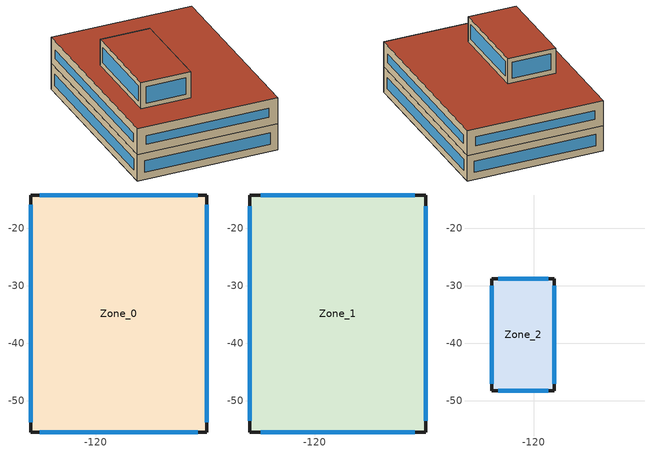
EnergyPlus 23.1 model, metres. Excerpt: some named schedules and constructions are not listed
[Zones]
Zone_0
 floor ground (Zone_0:f4UnderGroundSlabCF): -131.27,-55.39 -131.27,-14.26 -100.67,-14.26 -100.67,-55.39 z0
 wall outside (UVal_0.3_Mass): -131.27,-55.39 -100.67,-55.39 -100.67,-14.26 -131.27,-14.26 -131.27,-55.39 z0:5.9
 window (90.1-2019 Nonresidential CZ 0 Glazing (Operable)): -129.64,-55.39 -102.3,-55.39 / -102.3,-14.26 -129.64,-14.26 z1.63:4.27; -100.67,-53.73 -100.67,-15.93 / -131.27,-15.93 -131.27,-53.73 z1.67:4.23
Zone_1
 floor to Zone_0 (90.1-2019 Nonresidential CZ 7 Ground Wall (Mass)_FLIPPED): -131.27,-55.39 -131.27,-14.26 -100.67,-14.26 -100.67,-55.39 z5.9
 wall outside (UVal_0.3_Mass): -131.27,-55.39 -100.67,-55.39 -100.67,-14.26 -131.27,-14.26 -131.27,-55.39 z5.9:11.8
 window (90.1-2019 Nonresidential CZ 0 Glazing (Operable)): -129.33,-55.39 -102.6,-55.39 / -102.6,-14.26 -129.33,-14.26 z7.84:9.86; -100.67,-53.42 -100.67,-16.23 / -131.27,-16.23 -131.27,-53.42 z7.87:9.83
 roof outside (300mmInsulation 200mmConcrete): -131.27,-55.39 -100.67,-55.39 -100.67,-14.26 -131.27,-14.26 z11.8
Zone_2
 floor outside (90.1-2019 Nonresidential CZ 0 Exterior Floor (Mass)): -127.21,-48.25 -127.21,-28.77 -116.38,-28.77 -116.38,-48.25 z11.78
 wall outside (UVal_0.3_Mass): -127.21,-48.25 -116.38,-48.25 -116.38,-28.77 -127.21,-28.77 -127.21,-48.25 z11.78:17.68
 window (90.1-2019 Nonresidential CZ 0 Glazing (Operable)): -126.11,-48.25 -117.48,-48.25 / -117.48,-28.77 -126.11,-28.77 z12.88:16.58; -116.38,-46.99 -116.38,-30.03 / -127.21,-30.03 -127.21,-46.99 z13.03:16.42
 roof outside (300mmInsulation 200mmConcrete): -127.21,-48.25 -116.38,-48.25 -116.38,-28.77 -127.21,-28.77 z17.68
[Schedule:Week:Daily]
CoolAvail_Zone_2_26; CoolAvail_Zone_1_26: 1dd431cc-9e6f-4cc9-837b-4e548f7ffe3b, 535a62f4-9f59-4c10-9189-926b5082a232, 0877cfa9-2d81-449c-8394-7ec2cabc090b, dcf81fb4-7887-4606-b737-dbc641652eb4, 773749cc-ce10-49ed-888c-d24f3616e578, 4e7eeb8b-bd2c-44f3-82f1-210db0d800e8, 826bca19-3f45-492d-9e8f-68f70b8971b5, 1dd431cc-9e6f-4cc9-837b-4e548f7ffe3b, 1dd431cc-9e6f-4cc9-837b-4e548f7ffe3b, 1dd431cc-9e6f-4cc9-837b-4e548f7ffe3b, 1dd431cc-9e6f-4cc9-837b-4e548f7ffe3b, 1dd431cc-9e6f-4cc9-837b-4e548f7ffe3b
CoolAvail_Zone_2_27; CoolAvail_Zone_1_27: 0a8fbb71-faa9-46f7-a351-a5988edcca7c, a3d90dc6-963b-4942-a670-cc96897aae60, 0ef30f8a-5bdf-47ee-b2d0-ffb3a345f51e, a1a75dcc-e6c1-49b2-b0de-3f9809809b11, 4d94705d-f69f-41c1-802d-f21f2aff8546, 3c720447-1a9d-4e5f-9bf3-6c99ecd0a7c5, d89acbf7-29e5-4ee2-9a2e-f20d46ccd1a8, 0a8fbb71-faa9-46f7-a351-a5988edcca7c, 0a8fbb71-faa9-46f7-a351-a5988edcca7c, 0a8fbb71-faa9-46f7-a351-a5988edcca7c, 0a8fbb71-faa9-46f7-a351-a5988edcca7c, 0a8fbb71-faa9-46f7-a351-a5988edcca7c
CoolAvail_Zone_2_28; CoolAvail_Zone_1_28: ce318663-83a4-4e0b-9f68-160257ad3b29, 11ea8866-0cc5-4146-817d-f491c9ec6b80, 549ec951-e710-4623-aa1b-b067727f8a73, 62ca1be5-ae9a-438f-975a-341381398f86, edfd119e-a9da-4b9f-93e0-43f2d9593f2b, 38749f7a-42aa-4291-8845-cd39bd79cf6e, fb19c01f-82c2-4bf8-bcc9-d6ae96dde819, ce318663-83a4-4e0b-9f68-160257ad3b29, ce318663-83a4-4e0b-9f68-160257ad3b29, ce318663-83a4-4e0b-9f68-160257ad3b29, ce318663-83a4-4e0b-9f68-160257ad3b29, ce318663-83a4-4e0b-9f68-160257ad3b29
CoolAvail_Zone_2_29; CoolAvail_Zone_1_29: fc7fa42b-e490-4842-a676-4683b7efaa36, c3d1fe36-da82-4116-af5c-72fc3293d005, fda96ae5-b585-4d46-99ee-0e5fced07085, 38967a18-0c11-4e4b-9167-902f71c5bb22, edfd119e-a9da-4b9f-93e0-43f2d9593f2b, edfd119e-a9da-4b9f-93e0-43f2d9593f2b, 03cefc9a-4a8b-4f57-92f0-59c7374c3841, fc7fa42b-e490-4842-a676-4683b7efaa36, fc7fa42b-e490-4842-a676-4683b7efaa36, fc7fa42b-e490-4842-a676-4683b7efaa36, fc7fa42b-e490-4842-a676-4683b7efaa36, fc7fa42b-e490-4842-a676-4683b7efaa36
CoolAvail_Zone_2_30; CoolAvail_Zone_1_30: 3dbf0821-b6f3-49d0-b7ba-eac15cb9583f, 724d4dde-399a-4537-be73-a273b30cd82d, 189a3d13-e91e-4720-87ba-d2c3bd578bf5, e93e6925-8786-46e2-ad2b-309284ec6efd, 67b13a0e-1ffd-4c98-9249-3d6dfc24efd5, 32a6795d-e2b2-422e-a950-39d9792e7e16, b28276ab-8bb0-4db9-b48d-b3a6e68c65cf, 3dbf0821-b6f3-49d0-b7ba-eac15cb9583f, 3dbf0821-b6f3-49d0-b7ba-eac15cb9583f, 3dbf0821-b6f3-49d0-b7ba-eac15cb9583f, 3dbf0821-b6f3-49d0-b7ba-eac15cb9583f, 3dbf0821-b6f3-49d0-b7ba-eac15cb9583f
CoolAvail_Zone_2_31; CoolAvail_Zone_1_31: d65a1782-485e-40fd-8d96-f84d8be911b0, e22581dc-3c3b-4376-b708-3690b084ee47, fda96ae5-b585-4d46-99ee-0e5fced07085, a46de724-0c71-4e7f-afba-b6918ee66c62, 0ec81478-70ee-4a67-9a86-f8e08cd7bd31, c501ac01-5236-4ca3-9538-b77c8098162f, 5cac9e74-5258-402c-af78-88ddb58c4470, d65a1782-485e-40fd-8d96-f84d8be911b0, d65a1782-485e-40fd-8d96-f84d8be911b0, d65a1782-485e-40fd-8d96-f84d8be911b0, d65a1782-485e-40fd-8d96-f84d8be911b0, d65a1782-485e-40fd-8d96-f84d8be911b0
CoolAvail_Zone_2_32; CoolAvail_Zone_1_32: 40d5e3e3-da67-4846-a6e9-c255023180f6, f339d01a-15f3-4fcc-9739-0e2afda2e74c, 93049ec7-e526-4ad8-9cdb-8056dcd6c1d5, 1cbbebaf-8a2e-4664-94f7-a30fbce82ab1, 59d7d7d9-d6a8-4bbb-8e7c-6013582f8e85, 8e221c7b-5909-45b6-90cc-9345a3cee9bd, 696351e6-31f3-4b9f-9328-92c63f3f8dde, 40d5e3e3-da67-4846-a6e9-c255023180f6, 40d5e3e3-da67-4846-a6e9-c255023180f6, 40d5e3e3-da67-4846-a6e9-c255023180f6, 40d5e3e3-da67-4846-a6e9-c255023180f6, 40d5e3e3-da67-4846-a6e9-c255023180f6
CoolAvail_Zone_2_33; CoolAvail_Zone_1_33: d8058073-b223-48e2-871f-055fa463175b, ffee0acb-1a81-496e-8ba2-1a573a6c634a, e55023ad-2131-4ade-bfec-1e3f26b6ab8e, 1328c250-b83f-4b2c-af80-34559962a588, a387f939-dc2b-40cb-a792-a4d00119bac1, feacc97d-2040-4ce6-a6c5-81005df010eb, a948fec5-cf1e-42c8-9fb0-c32cdc304c02, d8058073-b223-48e2-871f-055fa463175b, d8058073-b223-48e2-871f-055fa463175b, d8058073-b223-48e2-871f-055fa463175b, d8058073-b223-48e2-871f-055fa463175b, d8058073-b223-48e2-871f-055fa463175b
CoolAvail_Zone_2_34; CoolAvail_Zone_1_34: fac21058-9642-4b2d-ad06-a1992a413b60, fa3a68b0-8dd0-48c0-9797-456057faeffc, 99ef524d-3116-4f7e-b5bb-eae5eb700e96, 701d43c7-4aba-4163-9321-0a775322a5bb, 6467efa8-8397-4da4-add2-fb5adb3efffa, 9b8299ac-a9ff-48a5-b3ed-45c911b61b23, 68ec7bfa-217f-418d-a05a-76b8e6906215, fac21058-9642-4b2d-ad06-a1992a413b60, fac21058-9642-4b2d-ad06-a1992a413b60, fac21058-9642-4b2d-ad06-a1992a413b60, fac21058-9642-4b2d-ad06-a1992a413b60, fac21058-9642-4b2d-ad06-a1992a413b60
CoolAvail_Zone_2_35; CoolAvail_Zone_1_35: ec8834a3-16f7-4198-8f03-60c482fac1dd, a1f20e14-7ed1-4ad8-9f5c-f00b3ac8fe54, df034a6a-030c-414e-8a83-d469d471003c, a5b7a371-8b52-499e-acfa-2fdab6976610, bbe48579-19b0-4309-9f3e-c18a44e83483, 49d7e636-5b4f-4390-a370-f8acdf92baf7, 76e3a11a-d1ed-44ae-a8c2-6d95aba31429, ec8834a3-16f7-4198-8f03-60c482fac1dd, ec8834a3-16f7-4198-8f03-60c482fac1dd, ec8834a3-16f7-4198-8f03-60c482fac1dd, ec8834a3-16f7-4198-8f03-60c482fac1dd, ec8834a3-16f7-4198-8f03-60c482fac1dd
CoolAvail_Zone_2_36; CoolAvail_Zone_1_36: 480ba61f-f523-451f-81b2-a9d42e1c1cef, cc8f16cd-2ab7-4cc4-8222-b0a6cd15d9f8, 6277ed6f-b3cd-4185-8b98-9f5029930b44, a598af55-8038-4053-a6c1-5ffe0669f6ba, b92ad62d-53ee-43d1-9124-610a39344ef8, b14c8696-720e-4d70-8a9a-ad3aa66a5a09, c6fa2b96-fca1-4737-bf0c-1c81e0a22b0a, 480ba61f-f523-451f-81b2-a9d42e1c1cef, 480ba61f-f523-451f-81b2-a9d42e1c1cef, 480ba61f-f523-451f-81b2-a9d42e1c1cef, 480ba61f-f523-451f-81b2-a9d42e1c1cef, 480ba61f-f523-451f-81b2-a9d42e1c1cef
CoolAvail_Zone_2_37; CoolAvail_Zone_1_37: edfd119e-a9da-4b9f-93e0-43f2d9593f2b, 337d22bd-edc2-41dc-b3fb-5880c2471a40, 0dd6b693-82ea-4970-aeca-a2f32a11e48c, 76906cf4-18c6-43f7-a718-acbba54f91da, bda493de-5904-4b67-93ee-84066666c4b8, 1b05a77b-c35b-429e-8b2c-096e0ece7524, 41af0ed7-887d-4005-91e4-e9e85acfcd96, edfd119e-a9da-4b9f-93e0-43f2d9593f2b, edfd119e-a9da-4b9f-93e0-43f2d9593f2b, edfd119e-a9da-4b9f-93e0-43f2d9593f2b, edfd119e-a9da-4b9f-93e0-43f2d9593f2b, edfd119e-a9da-4b9f-93e0-43f2d9593f2b
CoolAvail_Zone_2_38; CoolAvail_Zone_1_38: de243556-c91f-4aa4-af17-08ab02d1592d, 11a93a60-7401-4d0e-88ba-af56d35f6df5, 480ba61f-f523-451f-81b2-a9d42e1c1cef, 66f2d448-246b-431c-92ad-a472895d698f, 5df65289-ecf7-434e-bc46-78a4b9d1c12d, cb6f92ae-a352-42ad-8d29-833b30fbf84e, 3a77b4df-dc3d-4fd5-a601-93bc8938b4ac, de243556-c91f-4aa4-af17-08ab02d1592d, de243556-c91f-4aa4-af17-08ab02d1592d, de243556-c91f-4aa4-af17-08ab02d1592d, de243556-c91f-4aa4-af17-08ab02d1592d, de243556-c91f-4aa4-af17-08ab02d1592d
CoolAvail_Zone_2_39; CoolAvail_Zone_1_39: ed941ec4-78b8-4e3a-9f3f-40eaead15442, b77af70a-ba4e-4847-b84e-1f5171a523cc, 416d1bf5-da15-43da-82be-86d96d6ffc3b, a668da51-a81c-47a2-a786-5655d8d51d4b, 21da47fa-5685-4340-bb24-331b514c1be1, b5be89dc-8d03-4438-a444-655d5ee2bb57, edfd119e-a9da-4b9f-93e0-43f2d9593f2b, ed941ec4-78b8-4e3a-9f3f-40eaead15442, ed941ec4-78b8-4e3a-9f3f-40eaead15442, ed941ec4-78b8-4e3a-9f3f-40eaead15442, ed941ec4-78b8-4e3a-9f3f-40eaead15442, ed941ec4-78b8-4e3a-9f3f-40eaead15442
CoolAvail_Zone_2_40; CoolAvail_Zone_1_40: 38967a18-0c11-4e4b-9167-902f71c5bb22, 0bed50d7-711c-4906-855b-4feab825d98b, 63a4d6d0-a1d6-43ae-b542-3fa433525580, b4f3adb5-8fd8-4823-947e-0a7219148a6c, 9a68f16c-7d61-4711-8b69-2d7dac943a5a, 631b597a-23ee-44ce-8534-9fa24d579a52, 4cffba14-23a1-40bb-ac7d-24a99d3d61d4, 38967a18-0c11-4e4b-9167-902f71c5bb22, 38967a18-0c11-4e4b-9167-902f71c5bb22, 38967a18-0c11-4e4b-9167-902f71c5bb22, 38967a18-0c11-4e4b-9167-902f71c5bb22, 38967a18-0c11-4e4b-9167-902f71c5bb22
CoolAvail_Zone_2_41; CoolAvail_Zone_1_41: 74c7fc17-0c5c-4c07-8575-a2cb674033e9, fce6e085-9b48-47c7-a5ea-4d4dbb4900d0, e9359cc3-1a39-4851-af84-31c27b527acd, 52e946ce-8534-4cba-96d5-80b2028d85aa, 145c6339-a4b5-445a-9fe8-b1fc7fd78b64, fa14ddfd-f60a-4736-90e7-25930415f22f, 191cd1fe-8599-4bd4-b819-722aed398af2, 74c7fc17-0c5c-4c07-8575-a2cb674033e9, 74c7fc17-0c5c-4c07-8575-a2cb674033e9, 74c7fc17-0c5c-4c07-8575-a2cb674033e9, 74c7fc17-0c5c-4c07-8575-a2cb674033e9, 74c7fc17-0c5c-4c07-8575-a2cb674033e9
CoolAvail_Zone_2_42; CoolAvail_Zone_1_42: 15d64e4c-18a7-4786-8325-7adde1604faa, 30a2f5b6-a5d6-45be-8c8a-53c4f0e1c06b, 694ecce5-5f36-4ca7-8ec6-511c3550cc6d, bdaaa5b2-62fd-4a7c-a894-4ec4ebf2fb24, 462ff21e-7b84-4b19-ad24-92abb4c911c0, fb2e2642-1730-40f0-9a12-840364abf873, eaf9789c-1a9c-4cf7-bd14-4df14a3818f0, 15d64e4c-18a7-4786-8325-7adde1604faa, 15d64e4c-18a7-4786-8325-7adde1604faa, 15d64e4c-18a7-4786-8325-7adde1604faa, 15d64e4c-18a7-4786-8325-7adde1604faa, 15d64e4c-18a7-4786-8325-7adde1604faa
CoolAvail_Zone_2_43; CoolAvail_Zone_1_43: 0c1fac27-c8c2-413b-81eb-9a7fd8e0e728, 11dec695-e3c5-4b1f-96db-152446afe2bf, 5b193f88-3118-4fbd-b71d-4d540eaf9e7d, e0fc4160-d9d4-410c-be0b-a812e6776da7, 8fb64c2c-10d0-4c08-bf85-393a56d4950f, 12742701-0973-424d-bb1d-5b3030d4af3d, cc8240ff-0b57-4838-a5c6-a610ae77da7e, 0c1fac27-c8c2-413b-81eb-9a7fd8e0e728, 0c1fac27-c8c2-413b-81eb-9a7fd8e0e728, 0c1fac27-c8c2-413b-81eb-9a7fd8e0e728, 0c1fac27-c8c2-413b-81eb-9a7fd8e0e728, 0c1fac27-c8c2-413b-81eb-9a7fd8e0e728
CoolAvail_Zone_2_44; CoolAvail_Zone_1_44: 775222ef-3165-441e-9743-b5fff3b04933, a87e8ed6-2430-4214-9e39-58e818ad0a70, e867d555-4a2f-4efa-b2be-8c55bf7787e9, bbf8b1a6-be85-47d8-91e4-8506f80e630d, 0fdbedf1-a40a-424d-8903-933f36b1ab07, 040a1290-a71d-419d-9725-52015ba87c07, a163feab-4077-46f9-b785-125cc2ccf51c, 775222ef-3165-441e-9743-b5fff3b04933, 775222ef-3165-441e-9743-b5fff3b04933, 775222ef-3165-441e-9743-b5fff3b04933, 775222ef-3165-441e-9743-b5fff3b04933, 775222ef-3165-441e-9743-b5fff3b04933
CoolAvail_Zone_2_45; CoolAvail_Zone_1_45: 3bf19444-bf35-4943-b945-eb313adc2cfa, 724d4dde-399a-4537-be73-a273b30cd82d, 7da029dd-3a8f-43b8-8ec8-22a1177501b6, 8d6f5fa8-62f9-4761-8311-a1610f683d68, 416d1bf5-da15-43da-82be-86d96d6ffc3b, cbfc19c7-2d51-45a2-9656-4ae1321a5880, 3bf19444-bf35-4943-b945-eb313adc2cfa, 3bf19444-bf35-4943-b945-eb313adc2cfa, 3bf19444-bf35-4943-b945-eb313adc2cfa, 3bf19444-bf35-4943-b945-eb313adc2cfa, 3bf19444-bf35-4943-b945-eb313adc2cfa, 3bf19444-bf35-4943-b945-eb313adc2cfa
CoolAvail_Zone_2_46; CoolAvail_Zone_1_46: b96fcbff-e955-43cd-8232-d92e005b36bb, 30a2f5b6-a5d6-45be-8c8a-53c4f0e1c06b, 760ee729-1f4c-4d86-9bde-766c91bbb061, 4625ffb7-2214-4754-a707-d05d092d84ac, f3573e00-b7b1-4a0e-abb1-0abab38ea9bb, 3f43b566-d91d-4958-866d-657b1462e8b6, 46030270-bc93-485b-9ca9-c32d6b4d8707, b96fcbff-e955-43cd-8232-d92e005b36bb, b96fcbff-e955-43cd-8232-d92e005b36bb, b96fcbff-e955-43cd-8232-d92e005b36bb, b96fcbff-e955-43cd-8232-d92e005b36bb, b96fcbff-e955-43cd-8232-d92e005b36bb
CoolAvail_Zone_2_47; CoolAvail_Zone_1_47: 4b6840d3-51f6-4f06-8bfc-5c9648d946fc, f4e70e63-d81f-49e3-acbe-3d17748d97ca, 1229aab0-072e-4051-a4dd-64a8ab43a486, cbea21ca-9293-4885-9541-9f5fc6f4ce2f, 008220d8-87b1-4c99-acc7-d3108a90f019, c2401b28-9b99-4ea3-bec4-33fd4d0663b9, 416ed8c1-d2e2-4aab-8f99-4265c80f9d04, 4b6840d3-51f6-4f06-8bfc-5c9648d946fc, 4b6840d3-51f6-4f06-8bfc-5c9648d946fc, 4b6840d3-51f6-4f06-8bfc-5c9648d946fc, 4b6840d3-51f6-4f06-8bfc-5c9648d946fc, 4b6840d3-51f6-4f06-8bfc-5c9648d946fc
CoolAvail_Zone_2_48; CoolAvail_Zone_1_48: ab165d24-8071-4ad0-8a9e-19156eb96d63, a76d3e96-cc95-4664-85c4-0b21529b2160, 1af828c7-ffec-471c-aa56-4f421710d1d5, 502311cf-1d51-44db-9882-289c40faaccb, 9fe23ac1-4758-4535-bae7-786f61211317, c1ef788e-6c44-4a6c-a618-d025a8249c8b, ea28edaa-6378-44d1-80c0-f3646f777174, ab165d24-8071-4ad0-8a9e-19156eb96d63, ab165d24-8071-4ad0-8a9e-19156eb96d63, ab165d24-8071-4ad0-8a9e-19156eb96d63, ab165d24-8071-4ad0-8a9e-19156eb96d63, ab165d24-8071-4ad0-8a9e-19156eb96d63
CoolAvail_Zone_2_49; CoolAvail_Zone_1_49: 709d6cbf-b7a9-4c23-8451-70f1399835c8, 4da570e3-621b-424a-9f93-121b95eeba8b, 57eaed7d-36df-4680-a8cd-e4b6e57b0456, e27491c5-04b6-4cb1-b414-6c9a6bfd539f, d54fc1c3-e891-4e7f-af56-461b3a00cab2, ea0243c0-7350-44d3-8150-da05c023ec2b, 3b3b6cde-956a-4e98-85e5-3ddb17dc95cd, 709d6cbf-b7a9-4c23-8451-70f1399835c8, 709d6cbf-b7a9-4c23-8451-70f1399835c8, 709d6cbf-b7a9-4c23-8451-70f1399835c8, 709d6cbf-b7a9-4c23-8451-70f1399835c8, 709d6cbf-b7a9-4c23-8451-70f1399835c8
CoolAvail_Zone_2_50; CoolAvail_Zone_1_50: b5b0b551-8883-4223-a834-70d440df70e8, 63a4d6d0-a1d6-43ae-b542-3fa433525580, de66ae5e-a4f1-4ec9-9d99-ceea032d1810, c9e817d8-3f87-4a14-a054-85b69742c4af, 3a748ee9-0014-4b7f-9d74-c2164817a572, c3e3065f-f060-4765-a5f8-f4eacfde557d, ec7d0501-4651-49ab-9f2e-fa06fd523ccc, b5b0b551-8883-4223-a834-70d440df70e8, b5b0b551-8883-4223-a834-70d440df70e8, b5b0b551-8883-4223-a834-70d440df70e8, b5b0b551-8883-4223-a834-70d440df70e8, b5b0b551-8883-4223-a834-70d440df70e8
CoolAvail_Zone_2_51; CoolAvail_Zone_1_51: 0369ecbf-7db2-41d7-b137-cb1c257b472e, 0b457ae6-aae8-470f-bbfb-1250371d9807, 88f10cc6-df4f-4e3b-8353-4e6613bd6794, b9ca4d12-1c05-4628-9f18-0d5d172d3d41, 3504bfa6-c72a-42e8-ad75-779409dd3b3c, fccc99d1-5db2-47c8-ba18-0e34d70d6d26, c501ac01-5236-4ca3-9538-b77c8098162f, 0369ecbf-7db2-41d7-b137-cb1c257b472e, 0369ecbf-7db2-41d7-b137-cb1c257b472e, 0369ecbf-7db2-41d7-b137-cb1c257b472e, 0369ecbf-7db2-41d7-b137-cb1c257b472e, 0369ecbf-7db2-41d7-b137-cb1c257b472e
CoolAvail_Zone_2_52; CoolAvail_Zone_1_52: ab72be99-fc71-4481-a50c-84355a20e0a3, ab72be99-fc71-4481-a50c-84355a20e0a3, ab72be99-fc71-4481-a50c-84355a20e0a3, ab72be99-fc71-4481-a50c-84355a20e0a3, ab72be99-fc71-4481-a50c-84355a20e0a3, ab72be99-fc71-4481-a50c-84355a20e0a3, ab72be99-fc71-4481-a50c-84355a20e0a3, ab72be99-fc71-4481-a50c-84355a20e0a3, ab72be99-fc71-4481-a50c-84355a20e0a3, ab72be99-fc71-4481-a50c-84355a20e0a3, ab72be99-fc71-4481-a50c-84355a20e0a3, ab72be99-fc71-4481-a50c-84355a20e0a3
NatVentAvail_Zone_2_35: 15b4ff7b-5182-4d81-a624-dcc10afbecf3, 4f4447f8-bb06-4d04-9bf4-389202a99d94, f3a928cd-ade2-40aa-84a5-95182f8aa719, 3aeaed50-3921-45ca-8dea-cf9766750735, ad348314-7b37-48c9-9f8f-ea63ff8e2463, 3ddce3f6-5234-494a-ba12-7f44bc7f1f60, 04518daf-b8d8-4089-998a-7593dcee51ef, 15b4ff7b-5182-4d81-a624-dcc10afbecf3, 15b4ff7b-5182-4d81-a624-dcc10afbecf3, 15b4ff7b-5182-4d81-a624-dcc10afbecf3, 15b4ff7b-5182-4d81-a624-dcc10afbecf3, 15b4ff7b-5182-4d81-a624-dcc10afbecf3
NatVentAvail_Zone_2_36: a98ea81b-b5f2-422f-abcd-4934e1dc9449, 8c66ab04-38de-49d5-b32a-b0f516d11ec4, e9de39fb-6020-4380-a6da-914141cb4704, 79ac3995-8ce8-42a7-9051-c0dc7d704fa6, a5449f73-07cc-4e9f-a250-9257fc5c7489, 84150786-fa60-4c80-bc35-7c92f450e1e6, 3bf19444-bf35-4943-b945-eb313adc2cfa, a98ea81b-b5f2-422f-abcd-4934e1dc9449, a98ea81b-b5f2-422f-abcd-4934e1dc9449, a98ea81b-b5f2-422f-abcd-4934e1dc9449, a98ea81b-b5f2-422f-abcd-4934e1dc9449, a98ea81b-b5f2-422f-abcd-4934e1dc9449
NatVentAvail_Zone_2_37: c84a2c73-4b3c-427b-9f45-7df8d5e3218a, d9d12ba2-48cd-4e7a-b1c8-6d91d1cb79a4, bb71c8ec-d513-48cd-a012-66e26a8a5fd8, e4ac20c9-35d4-41bf-ae5b-161e4ccf2caf, f8a994e5-6ae5-4b16-8776-3c10ae5f7edf, f9842eb4-651b-44ed-9ee6-808ccb286d11, 2aa41419-abd8-446d-b711-f920762bb92f, c84a2c73-4b3c-427b-9f45-7df8d5e3218a, c84a2c73-4b3c-427b-9f45-7df8d5e3218a, c84a2c73-4b3c-427b-9f45-7df8d5e3218a, c84a2c73-4b3c-427b-9f45-7df8d5e3218a, c84a2c73-4b3c-427b-9f45-7df8d5e3218a
NatVentAvail_Zone_2_38: 026b4c94-c871-4b5b-b521-0c9c624762d5, cec3993b-f3a8-4a9c-ac71-ccbcd56f0621, a98ea81b-b5f2-422f-abcd-4934e1dc9449, 7796d667-4622-478c-8310-5d088061ed39, 97f76d8a-a1dc-4c1e-afd4-0d14f26a2156, 87a59c43-e69f-453e-ba5e-46330efb1140, f4949ea9-f47f-4409-9b9e-2523acc31363, 026b4c94-c871-4b5b-b521-0c9c624762d5, 026b4c94-c871-4b5b-b521-0c9c624762d5, 026b4c94-c871-4b5b-b521-0c9c624762d5, 026b4c94-c871-4b5b-b521-0c9c624762d5, 026b4c94-c871-4b5b-b521-0c9c624762d5
NatVentAvail_Zone_2_39: 416d1bf5-da15-43da-82be-86d96d6ffc3b, f57f19a4-11f5-4dff-bc2d-d5d8245dfbcf, ed941ec4-78b8-4e3a-9f3f-40eaead15442, af48c632-841d-436b-a541-42c6b0da4720, aed27fd6-8dcc-40e0-b2f6-6f4fba731678, 66303d39-94ca-4f5e-9d20-b21c89c0b251, c84a2c73-4b3c-427b-9f45-7df8d5e3218a, 416d1bf5-da15-43da-82be-86d96d6ffc3b, 416d1bf5-da15-43da-82be-86d96d6ffc3b, 416d1bf5-da15-43da-82be-86d96d6ffc3b, 416d1bf5-da15-43da-82be-86d96d6ffc3b, 416d1bf5-da15-43da-82be-86d96d6ffc3b
NatVentAvail_Zone_2_40: 8854c225-8ee7-4542-830e-19421fbea7eb, 0eec9946-4a36-42dc-8d06-a290d5cd495c, da1e38e5-05a4-4ed3-9c9f-50a24da46c2a, 76932826-31aa-4b77-ad11-7bab3b3626c5, c0886d62-2277-41f5-9c53-30b10f55eac4, 4052a1a3-441e-456d-94d5-358ca57b3a2c, c781336c-fbf3-4182-874d-6ffa973dd4a8, 8854c225-8ee7-4542-830e-19421fbea7eb, 8854c225-8ee7-4542-830e-19421fbea7eb, 8854c225-8ee7-4542-830e-19421fbea7eb, 8854c225-8ee7-4542-830e-19421fbea7eb, 8854c225-8ee7-4542-830e-19421fbea7eb
NatVentAvail_Zone_2_41: ba032413-576b-4f19-b062-e3e2b3f4b863, 6151943d-f729-4ec3-b622-3fa1d8c7a940, 39786cb5-df4a-4d87-9c93-7ae5c1a2a275, dc1088bf-996a-4ebc-b98a-2a0bc162753d, 38cb8443-83c2-4b70-beae-270821aacb5b, 0ac90173-f614-4d62-9408-18883e253aa8, d69ca37e-cf67-4a41-8c74-c1b038ca5735, ba032413-576b-4f19-b062-e3e2b3f4b863, ba032413-576b-4f19-b062-e3e2b3f4b863, ba032413-576b-4f19-b062-e3e2b3f4b863, ba032413-576b-4f19-b062-e3e2b3f4b863, ba032413-576b-4f19-b062-e3e2b3f4b863
NatVentAvail_Zone_2_42: fc971f5b-7a59-4308-8395-f8ac15bc2aab, bbab8113-02b5-4205-a671-219470e94065, 0875fb72-6b24-444a-a5fd-25c00f521c1c, e210429d-a0e1-4154-a4d7-1bf22a269616, b42a19e1-9ac9-4083-902b-96abaaac1697, 84417b64-49a4-4a78-b463-b8ddcd10d1b0, e06b6c21-d3b5-4f2c-9f44-c2b31e6600ed, fc971f5b-7a59-4308-8395-f8ac15bc2aab, fc971f5b-7a59-4308-8395-f8ac15bc2aab, fc971f5b-7a59-4308-8395-f8ac15bc2aab, fc971f5b-7a59-4308-8395-f8ac15bc2aab, fc971f5b-7a59-4308-8395-f8ac15bc2aab
NatVentAvail_Zone_2_43: b65ed225-06b0-4080-9ff6-cd8f8c6b45aa, aec09403-c6b4-45d2-83f0-8c75e7de1d0c, 0b95ca29-6c42-4cf1-b0b4-6a8ecf212185, 49ce9e66-c41c-45a9-8f6d-82ccabf2b18c, fa92baad-4d1f-44bb-b7e8-b435ccaa5c98, 0df5d9cf-5a35-4345-8ac3-e7c54b799d0e, 60f74830-6b4d-4c3c-9278-9a8e8c2d56a2, b65ed225-06b0-4080-9ff6-cd8f8c6b45aa, b65ed225-06b0-4080-9ff6-cd8f8c6b45aa, b65ed225-06b0-4080-9ff6-cd8f8c6b45aa, b65ed225-06b0-4080-9ff6-cd8f8c6b45aa, b65ed225-06b0-4080-9ff6-cd8f8c6b45aa
NatVentAvail_Zone_2_44: f9008e49-5c43-4e11-b1af-9039a3d9bff8, 392b1939-9422-4c47-8f75-42edc72cba52, 6b7b6639-9778-42c3-98e3-bc1bde58ccad, 91c3f068-5d85-47b9-974b-b1eae137e925, ff4dc926-82e7-46ed-aff5-2c09c8f4cfc1, e5ae1d2d-75ee-4a41-bd8a-9c41cb804bba, 563c0376-d90a-4284-8b52-c0b3a279a0a0, f9008e49-5c43-4e11-b1af-9039a3d9bff8, f9008e49-5c43-4e11-b1af-9039a3d9bff8, f9008e49-5c43-4e11-b1af-9039a3d9bff8, f9008e49-5c43-4e11-b1af-9039a3d9bff8, f9008e49-5c43-4e11-b1af-9039a3d9bff8
NatVentAvail_Zone_2_45: c6fa2b96-fca1-4737-bf0c-1c81e0a22b0a, fdfe3bb5-dc1a-4b44-8825-54417c492f0b, 878918ea-52da-4186-b347-4217c312f03d, beac09b3-5fb4-44c4-b312-7f4da48ffe23, ed941ec4-78b8-4e3a-9f3f-40eaead15442, f018e81c-cede-48b2-ac00-7b588a80b671, c6fa2b96-fca1-4737-bf0c-1c81e0a22b0a, c6fa2b96-fca1-4737-bf0c-1c81e0a22b0a, c6fa2b96-fca1-4737-bf0c-1c81e0a22b0a, c6fa2b96-fca1-4737-bf0c-1c81e0a22b0a, c6fa2b96-fca1-4737-bf0c-1c81e0a22b0a, c6fa2b96-fca1-4737-bf0c-1c81e0a22b0a
NatVentAvail_Zone_2_46: 6f7b1362-7721-4f12-8222-ce4bcaee18b7, bbab8113-02b5-4205-a671-219470e94065, 27862c0d-61ba-437e-8866-fb07d763a975, 890054fa-2fa4-4a74-8eb6-f0574dabe11e, 7d1e5973-b016-4fcf-8d5b-3f7e38e95fb8, c3d625ea-4925-42ed-9da0-9c7e636cbba2, 4ff2af4e-98aa-4c99-825d-c45fe779f994, 6f7b1362-7721-4f12-8222-ce4bcaee18b7, 6f7b1362-7721-4f12-8222-ce4bcaee18b7, 6f7b1362-7721-4f12-8222-ce4bcaee18b7, 6f7b1362-7721-4f12-8222-ce4bcaee18b7, 6f7b1362-7721-4f12-8222-ce4bcaee18b7
NatVentAvail_Zone_2_47: 84e87d7d-64ae-4383-8bf1-53adfdaf5ac0, 7943290a-5730-4683-8626-9c2a373919d6, b8737be0-e8a1-4682-aaa7-4e209582ae5f, 84a9d3f8-5d0b-43eb-acf1-8acbcef30d71, 805d4b4f-ed60-4584-b4a8-43c178bbddf2, ec896340-f229-45e3-a707-b7f2f3047721, 716bd24a-7a3a-498d-b430-7044d94219c6, 84e87d7d-64ae-4383-8bf1-53adfdaf5ac0, 84e87d7d-64ae-4383-8bf1-53adfdaf5ac0, 84e87d7d-64ae-4383-8bf1-53adfdaf5ac0, 84e87d7d-64ae-4383-8bf1-53adfdaf5ac0, 84e87d7d-64ae-4383-8bf1-53adfdaf5ac0
NatVentAvail_Zone_2_48: 81c6f6dc-fc3e-4401-9df6-aa2ca6c12f79, 77064369-4389-4cbc-a165-c3595ec989e0, 47697ced-cd04-4951-bb3d-a1271b7afdd0, e39b525b-9491-41a8-8bfd-ddab6e12a079, 1f68a2ed-7266-49bc-8edf-9bde78c57c88, 84e6972c-5a1c-46b8-92d0-c44be3c63809, 0846e2b2-9044-40df-a9dc-77ce26dee47a, 81c6f6dc-fc3e-4401-9df6-aa2ca6c12f79, 81c6f6dc-fc3e-4401-9df6-aa2ca6c12f79, 81c6f6dc-fc3e-4401-9df6-aa2ca6c12f79, 81c6f6dc-fc3e-4401-9df6-aa2ca6c12f79, 81c6f6dc-fc3e-4401-9df6-aa2ca6c12f79
NatVentAvail_Zone_2_49: 2127e6fb-605d-43ea-9995-429a7512b61f, f269ff6c-4919-43a3-bb00-58ff157b3a2e, 6011bab5-2d8f-4f0a-a7c7-5899c26840f0, dfe884b1-0f41-442a-a4f4-031d781ee83c, 6b1b3de1-843e-47f6-987a-ae8605c9379e, a91c7b4d-f04c-4fc3-b6b6-9c1c279818fa, 811e9f4e-2637-4aba-aeda-1ccffa9d59be, 2127e6fb-605d-43ea-9995-429a7512b61f, 2127e6fb-605d-43ea-9995-429a7512b61f, 2127e6fb-605d-43ea-9995-429a7512b61f, 2127e6fb-605d-43ea-9995-429a7512b61f, 2127e6fb-605d-43ea-9995-429a7512b61f
NatVentAvail_Zone_2_50: b3d65f90-048a-4cf2-8639-38308814b226, da1e38e5-05a4-4ed3-9c9f-50a24da46c2a, 75778cce-d278-4734-a1c9-f1976d0cbadb, 92df1541-fd8f-4983-85e0-44cf7e366a79, f9b6b3d9-c9ff-4553-9c1b-60ffbe90a403, c9d03588-28be-4597-a4b1-7a8cfab71a33, b94a8eee-2ca3-4e88-a101-ed1addb852a6, b3d65f90-048a-4cf2-8639-38308814b226, b3d65f90-048a-4cf2-8639-38308814b226, b3d65f90-048a-4cf2-8639-38308814b226, b3d65f90-048a-4cf2-8639-38308814b226, b3d65f90-048a-4cf2-8639-38308814b226
NatVentAvail_Zone_2_51: 1bc0d2d5-8b37-4f04-a4db-ec4ea93b7c7a, ae399af4-9a45-4f7e-9f06-719e42986182, f3ddc6ab-9974-4662-8b47-f4af024ffc41, 0c43d149-c576-46af-8e61-198be27771bd, 9924d407-dc6b-4a6d-a30f-46534ba625cf, c77c6e2a-226c-4630-9367-d59dbb0a419f, e9538676-2409-4530-ac58-9b3b1bf379e5, 1bc0d2d5-8b37-4f04-a4db-ec4ea93b7c7a, 1bc0d2d5-8b37-4f04-a4db-ec4ea93b7c7a, 1bc0d2d5-8b37-4f04-a4db-ec4ea93b7c7a, 1bc0d2d5-8b37-4f04-a4db-ec4ea93b7c7a, 1bc0d2d5-8b37-4f04-a4db-ec4ea93b7c7a
NatVentAvail_Zone_2_52: 8fdab9f6-9f97-4758-b5fc-cd01b170b306, 8fdab9f6-9f97-4758-b5fc-cd01b170b306, 8fdab9f6-9f97-4758-b5fc-cd01b170b306, 8fdab9f6-9f97-4758-b5fc-cd01b170b306, 8fdab9f6-9f97-4758-b5fc-cd01b170b306, 8fdab9f6-9f97-4758-b5fc-cd01b170b306, 8fdab9f6-9f97-4758-b5fc-cd01b170b306, 8fdab9f6-9f97-4758-b5fc-cd01b170b306, 8fdab9f6-9f97-4758-b5fc-cd01b170b306, 8fdab9f6-9f97-4758-b5fc-cd01b170b306, 8fdab9f6-9f97-4758-b5fc-cd01b170b306, 8fdab9f6-9f97-4758-b5fc-cd01b170b306
CoolAvail_Zone_1_0: c5f46469-388b-4a0c-867c-6ab3a84bd101, 1b05a77b-c35b-429e-8b2c-096e0ece7524, 207b7ced-fc6d-4598-86ee-18dfbac0039d, d511fef7-3ef2-4fd6-9073-49ab3e829809, 92bbf4eb-31ea-4eae-8ff0-3b3d0ef2ade3, dd4f0276-ccf0-4527-b86c-7d5c7ed91139, 50945c8d-0824-4d31-aca8-38afefd14d0d, c5f46469-388b-4a0c-867c-6ab3a84bd101, c5f46469-388b-4a0c-867c-6ab3a84bd101, c5f46469-388b-4a0c-867c-6ab3a84bd101, c5f46469-388b-4a0c-867c-6ab3a84bd101, c5f46469-388b-4a0c-867c-6ab3a84bd101
CoolAvail_Zone_1_1: df034a6a-030c-414e-8a83-d469d471003c, 11d17756-cb94-46e7-b57d-172ba9a38e16, 4d9695ab-b4d0-4668-9220-da5e2d59ed34, 90cfd2ae-aa1a-413c-8714-34cedc8c192b, 9df7d4e3-4b0a-4a54-b23d-da0e6696a6ab, 914e1387-1712-48f3-a988-04061c6cbdc6, 0330162a-2a29-44b1-8e6c-064ecc00e450, df034a6a-030c-414e-8a83-d469d471003c, df034a6a-030c-414e-8a83-d469d471003c, df034a6a-030c-414e-8a83-d469d471003c, df034a6a-030c-414e-8a83-d469d471003c, df034a6a-030c-414e-8a83-d469d471003c
CoolAvail_Zone_1_2: ef27ffb8-8075-45e1-ba35-547975eb82f7, 92218abf-51a5-4322-bf50-559bb66c08a8, 9df7d4e3-4b0a-4a54-b23d-da0e6696a6ab, bcf70c7f-b8f2-4414-9ed0-dbf84b408520, 1b05a77b-c35b-429e-8b2c-096e0ece7524, 7169d73c-2d01-4536-9a9f-343f4c30f6f1, 8d0eb584-25e5-48be-8bc7-12d34ebfe056, ef27ffb8-8075-45e1-ba35-547975eb82f7, ef27ffb8-8075-45e1-ba35-547975eb82f7, ef27ffb8-8075-45e1-ba35-547975eb82f7, ef27ffb8-8075-45e1-ba35-547975eb82f7, ef27ffb8-8075-45e1-ba35-547975eb82f7
CoolAvail_Zone_1_3: 286fb5eb-6416-4669-9926-2c5ef5f25998, 957d022a-34fe-4b99-aaaf-f2b75f398b57, a417e3c5-a7d3-4908-b522-d3fc5411e8e8, ba84094e-3daa-4316-a6ba-a89697170b57, 605784d2-0f80-4528-aa79-e838923f7a8c, c5f46469-388b-4a0c-867c-6ab3a84bd101, 67b7e7d3-46ce-4771-9de7-cdf0e2c5bdfc, 286fb5eb-6416-4669-9926-2c5ef5f25998, 286fb5eb-6416-4669-9926-2c5ef5f25998, 286fb5eb-6416-4669-9926-2c5ef5f25998, 286fb5eb-6416-4669-9926-2c5ef5f25998, 286fb5eb-6416-4669-9926-2c5ef5f25998
CoolAvail_Zone_1_4: 3af42662-9273-462e-ae3d-8332e4211294, 8b2dbdc1-c3ea-415f-8fe4-fa46f97e7dfe, d994baa6-1d69-4e89-8837-4580694d13b3, 960edac6-af8b-460f-936e-e4f8da48ce9c, 497bbc3f-2315-40aa-a822-2593f76cddb0, c76e471b-fff7-4887-a1f5-04691600ad8a, 8b2dbdc1-c3ea-415f-8fe4-fa46f97e7dfe, 3af42662-9273-462e-ae3d-8332e4211294, 3af42662-9273-462e-ae3d-8332e4211294, 3af42662-9273-462e-ae3d-8332e4211294, 3af42662-9273-462e-ae3d-8332e4211294, 3af42662-9273-462e-ae3d-8332e4211294
CoolAvail_Zone_1_5: ea0ad6ae-221a-40a6-bc16-5b6ba16af3f3, 37345aa6-6f7e-4948-9f16-a635bebd0fdf, 1289cd3a-cbfa-4767-acd9-9ee740860c60, 22388866-06ae-4659-a8eb-e73712f8fd53, 2d3033b1-044b-47ed-8206-d0e810b7af5b, e9bd69b0-77ac-4df9-9088-5940a059a467, 7c8bceca-ad26-4080-861b-06e4338bde22, ea0ad6ae-221a-40a6-bc16-5b6ba16af3f3, ea0ad6ae-221a-40a6-bc16-5b6ba16af3f3, ea0ad6ae-221a-40a6-bc16-5b6ba16af3f3, ea0ad6ae-221a-40a6-bc16-5b6ba16af3f3, ea0ad6ae-221a-40a6-bc16-5b6ba16af3f3
CoolAvail_Zone_1_6: 85b098a8-cd9e-4ea6-b03f-917717212671, 93936010-8b4b-495c-8309-385cff577038, efd5e6f0-3f59-44fc-9286-3af71ee3af2c, 3fa3bc3c-dc82-4986-8846-b17f1b2bb553, 2abd9c27-dfb7-413d-b67b-6b25c8c4e61b, 48c659c4-eb64-4b0d-8153-5460bc2ab613, bbe48579-19b0-4309-9f3e-c18a44e83483, 85b098a8-cd9e-4ea6-b03f-917717212671, 85b098a8-cd9e-4ea6-b03f-917717212671, 85b098a8-cd9e-4ea6-b03f-917717212671, 85b098a8-cd9e-4ea6-b03f-917717212671, 85b098a8-cd9e-4ea6-b03f-917717212671
CoolAvail_Zone_1_7: d6e9a7fe-d36f-44ed-a80c-5c782d57c93a, dd020ff9-ed62-4083-9108-662406ca66ea, f98d7c7f-0551-41a2-b6a4-929363c6c074, ac56796c-2d56-42e3-b8ce-baeff0feaeaa, 9229b5de-847c-49c4-9cd3-3820dbb77a00, d2e34140-4a81-4dc9-b783-64c05f6437ed, 9dc63277-d13c-4513-92bc-a4eb33e8a22a, d6e9a7fe-d36f-44ed-a80c-5c782d57c93a, d6e9a7fe-d36f-44ed-a80c-5c782d57c93a, d6e9a7fe-d36f-44ed-a80c-5c782d57c93a, d6e9a7fe-d36f-44ed-a80c-5c782d57c93a, d6e9a7fe-d36f-44ed-a80c-5c782d57c93a
CoolAvail_Zone_1_8: 81829087-2384-4baa-993a-3c574322484a, 41c27139-0f6e-4bf3-abd3-374d987d9731, d6a63893-47b9-4b60-9b44-0972ce21aa96, fedd8018-6a88-4a32-9138-de7286cf8c83, f9a70def-b87d-4fcc-8bab-5824f054713e, 7e02a235-5c14-44b8-9b1b-980b05a148df, 724d4dde-399a-4537-be73-a273b30cd82d, 81829087-2384-4baa-993a-3c574322484a, 81829087-2384-4baa-993a-3c574322484a, 81829087-2384-4baa-993a-3c574322484a, 81829087-2384-4baa-993a-3c574322484a, 81829087-2384-4baa-993a-3c574322484a
CoolAvail_Zone_1_9: a653614a-b7e6-4103-b042-1b8bb8ff538b, 71387b9b-9ee0-4b78-8046-0dd22b2624d9, 724d4dde-399a-4537-be73-a273b30cd82d, 3e72773c-0571-4fe2-b15c-c41ca868bdc2, f6b39b87-5353-4316-880e-484a5f246f82, 83ea9c7e-6fe9-42d9-88e5-6ed60f6c443f, 42b5f37c-ded5-48da-b3d2-6367e4182b8e, a653614a-b7e6-4103-b042-1b8bb8ff538b, a653614a-b7e6-4103-b042-1b8bb8ff538b, a653614a-b7e6-4103-b042-1b8bb8ff538b, a653614a-b7e6-4103-b042-1b8bb8ff538b, a653614a-b7e6-4103-b042-1b8bb8ff538b
CoolAvail_Zone_1_10: c8a9e0f8-d956-4fc0-bc87-97ca8fa093d4, 724d4dde-399a-4537-be73-a273b30cd82d, b1f6c24f-06ae-4e6e-8e54-c05221ac2a65, 34f72318-412a-4f27-9da6-cc458c1e3bf3, b27028b0-9cc5-475c-98f2-3ea8387a1f1e, 7c5fc688-15fb-4d5f-999d-62a5f1d0143b, e45255fd-8127-4cb0-9590-a57034bce513, c8a9e0f8-d956-4fc0-bc87-97ca8fa093d4, c8a9e0f8-d956-4fc0-bc87-97ca8fa093d4, c8a9e0f8-d956-4fc0-bc87-97ca8fa093d4, c8a9e0f8-d956-4fc0-bc87-97ca8fa093d4, c8a9e0f8-d956-4fc0-bc87-97ca8fa093d4
CoolAvail_Zone_1_11: 724d4dde-399a-4537-be73-a273b30cd82d, aa98aae9-cc4f-482d-8df6-d5fbd3878f38, badda854-076b-4289-886f-2b66f1ee12ee, f687a589-36c4-442c-9a75-925e8d3e882f, 482ef226-e7f2-4a82-86d8-023728c8415b, 7c52ae6a-9501-40d0-81a9-49ff1cb136ac, d7d7ed2e-0852-4b76-b2cf-3aab2784314c, 724d4dde-399a-4537-be73-a273b30cd82d, 724d4dde-399a-4537-be73-a273b30cd82d, 724d4dde-399a-4537-be73-a273b30cd82d, 724d4dde-399a-4537-be73-a273b30cd82d, 724d4dde-399a-4537-be73-a273b30cd82d
CoolAvail_Zone_1_12: 00a94769-142e-4f15-b2b6-fd69b72603c4, 948186eb-c049-4dae-b20d-9c517001aa6e, 94868ece-f231-448c-af33-9712e8316ffd, 46aab17a-3c08-4c94-9af6-60fbc7336e30, 480e5c6d-80ca-4e77-8fb4-dec4faf978f3, f7091141-5b60-40d3-9cef-f5248a7f205f, b9bd85e9-9c8b-4141-9df8-8c3ac68d6d17, 00a94769-142e-4f15-b2b6-fd69b72603c4, 00a94769-142e-4f15-b2b6-fd69b72603c4, 00a94769-142e-4f15-b2b6-fd69b72603c4, 00a94769-142e-4f15-b2b6-fd69b72603c4, 00a94769-142e-4f15-b2b6-fd69b72603c4
CoolAvail_Zone_1_13: 05a3d68f-84cc-4c24-9a5d-ad53e6e386a7, dd6760f6-d9ca-4bcf-b049-915bafe63c45, 7035fce6-7a50-46f1-bdd1-59bc35477ba4, 963bf694-6030-4f05-8348-8af0dc02acb3, 9fb5cf30-311d-4ca0-be7e-53487b611fc6, e3bb2c55-2f9e-4727-bf3a-7143d495e199, 6f6f7dd3-59ec-4e34-b51e-022abb154628, 05a3d68f-84cc-4c24-9a5d-ad53e6e386a7, 05a3d68f-84cc-4c24-9a5d-ad53e6e386a7, 05a3d68f-84cc-4c24-9a5d-ad53e6e386a7, 05a3d68f-84cc-4c24-9a5d-ad53e6e386a7, 05a3d68f-84cc-4c24-9a5d-ad53e6e386a7
CoolAvail_Zone_1_14: eb584b92-9966-4a98-ae1e-c1326a142269, 021395d1-c908-4150-86ae-4b3679d713a6, 65e2d034-0576-4d7b-bd07-6c04cd11d9f4, d7d70e98-f074-410c-817f-63e6014a8cc5, 2fed91ac-c14b-44d2-94d6-99b25e4b3f11, d6972cff-a2a4-48c2-8fab-ffaa1b76871a, 5a1a24fa-3dbb-4a44-90fd-86dfe86088f5, eb584b92-9966-4a98-ae1e-c1326a142269, eb584b92-9966-4a98-ae1e-c1326a142269, eb584b92-9966-4a98-ae1e-c1326a142269, eb584b92-9966-4a98-ae1e-c1326a142269, eb584b92-9966-4a98-ae1e-c1326a142269
CoolAvail_Zone_1_15: f7eb3f89-a29a-4238-a63b-cf1eb51e740a, af7bb831-a167-48c2-bc5c-165b231a5f60, e3747b8d-56a8-4116-bdc4-a5b73ca08236, 75778cce-d278-4734-a1c9-f1976d0cbadb, fb9c3944-233b-4d64-8329-5dbc059958dc, 0e6722e7-e08e-43f4-8c5a-c2ee5e62d13e, 2c2e98b9-a7e9-4ad7-89c3-15d6040f2c14, f7eb3f89-a29a-4238-a63b-cf1eb51e740a, f7eb3f89-a29a-4238-a63b-cf1eb51e740a, f7eb3f89-a29a-4238-a63b-cf1eb51e740a, f7eb3f89-a29a-4238-a63b-cf1eb51e740a, f7eb3f89-a29a-4238-a63b-cf1eb51e740a
CoolAvail_Zone_1_16: aaca19e3-499c-45e5-a525-3c7f321fa683, 6d24d3d3-aa03-4d9a-bb62-b896d4b4e0a4, 3f9a85ee-6aba-4189-8b3b-572b3509441a, e7ba1f43-5d9c-49d2-bda3-8df8eb0b2462, 7efd9323-dbf2-4131-9e46-10b32a0b10ed, f68cabc9-46c5-4a79-9517-1576a46f81d9, cc7d2bfd-f2d2-46cc-8b41-74a660e77897, aaca19e3-499c-45e5-a525-3c7f321fa683, aaca19e3-499c-45e5-a525-3c7f321fa683, aaca19e3-499c-45e5-a525-3c7f321fa683, aaca19e3-499c-45e5-a525-3c7f321fa683, aaca19e3-499c-45e5-a525-3c7f321fa683
CoolAvail_Zone_1_17: c9067957-5871-415b-97e4-abbec42013d5, 835bce9d-e48e-4752-8ad9-08229dfb489a, c79527dc-3af0-464c-91a0-25411e117cac, edfd119e-a9da-4b9f-93e0-43f2d9593f2b, 29f82a2c-860b-4d70-a8b6-6a4f38de4f7d, c6dc4555-5713-4647-ac06-561d99cfdb2a, a1814da2-55d3-441a-8cae-2845ab277944, c9067957-5871-415b-97e4-abbec42013d5, c9067957-5871-415b-97e4-abbec42013d5, c9067957-5871-415b-97e4-abbec42013d5, c9067957-5871-415b-97e4-abbec42013d5, c9067957-5871-415b-97e4-abbec42013d5
CoolAvail_Zone_1_18: 10dd8ff0-229b-4812-bbf2-e84a488ea100, d76d77db-c759-46bd-8679-14aa1e67f54b, 8f276150-e594-4b1e-b18b-eed9b5230853, 10dd8ff0-229b-4812-bbf2-e84a488ea100, 37232a58-9aec-4c41-bca5-90a5dbd0002d, 01ab25cd-569b-425c-ab4b-3e8d7a3c45f3, 71b0ff75-b850-4f9b-8f5e-f67f4c70c8cd, 10dd8ff0-229b-4812-bbf2-e84a488ea100, 10dd8ff0-229b-4812-bbf2-e84a488ea100, 10dd8ff0-229b-4812-bbf2-e84a488ea100, 10dd8ff0-229b-4812-bbf2-e84a488ea100, 10dd8ff0-229b-4812-bbf2-e84a488ea100
CoolAvail_Zone_1_19: 9b6aa706-3ff7-43e0-ada4-a513be2379ba, d190cf7d-fc41-4193-850a-94bdcac2a9a0, 5733460c-7d1f-4d39-91a2-79a009457b35, 5fd09c13-c3fd-4e71-a37d-6f546c14b2ae, 59ba2250-4f4f-454b-8734-7fe8bc931b77, 5cb540e5-ebd8-4dd6-a73a-e18dbafff824, f3b7b99b-16a2-49ec-a794-f71c1ab1d624, 9b6aa706-3ff7-43e0-ada4-a513be2379ba, 9b6aa706-3ff7-43e0-ada4-a513be2379ba, 9b6aa706-3ff7-43e0-ada4-a513be2379ba, 9b6aa706-3ff7-43e0-ada4-a513be2379ba, 9b6aa706-3ff7-43e0-ada4-a513be2379ba
CoolAvail_Zone_1_20: cc8f16cd-2ab7-4cc4-8222-b0a6cd15d9f8, df6f11f7-27cb-4444-94d7-575c59cd0fc6, 9b6aa706-3ff7-43e0-ada4-a513be2379ba, e22581dc-3c3b-4376-b708-3690b084ee47, 39d6bf0f-01fd-4c2f-bfb9-67fbb6d58146, b2701023-ece0-4cb9-8273-7fa21f1f2a61, 43c66493-ab90-4b95-bfab-ddb1d40952c0, cc8f16cd-2ab7-4cc4-8222-b0a6cd15d9f8, cc8f16cd-2ab7-4cc4-8222-b0a6cd15d9f8, cc8f16cd-2ab7-4cc4-8222-b0a6cd15d9f8, cc8f16cd-2ab7-4cc4-8222-b0a6cd15d9f8, cc8f16cd-2ab7-4cc4-8222-b0a6cd15d9f8
CoolAvail_Zone_1_21: fb19c01f-82c2-4bf8-bcc9-d6ae96dde819, 37345aa6-6f7e-4948-9f16-a635bebd0fdf, feacc97d-2040-4ce6-a6c5-81005df010eb, aec09403-c6b4-45d2-83f0-8c75e7de1d0c, 7d2943d8-b95f-4710-8122-39ab9df87408, 5676334f-fd88-4af6-b6cc-47820320fbae, 1e0783d8-ed88-4309-98e2-194be724cbdf, fb19c01f-82c2-4bf8-bcc9-d6ae96dde819, fb19c01f-82c2-4bf8-bcc9-d6ae96dde819, fb19c01f-82c2-4bf8-bcc9-d6ae96dde819, fb19c01f-82c2-4bf8-bcc9-d6ae96dde819, fb19c01f-82c2-4bf8-bcc9-d6ae96dde819
CoolAvail_Zone_1_22: 7d1e5973-b016-4fcf-8d5b-3f7e38e95fb8, 804c685c-3bcd-41ec-b6cf-e65d75e474d0, 488279c2-2e92-459c-a66e-86d1d13286d9, 92114174-a386-4596-92f5-315e60ec60fb, fec06afd-db4c-4caf-bb4d-2fcaa1909a19, 6f7b1362-7721-4f12-8222-ce4bcaee18b7, 34a8603a-de14-496f-a01f-ac91cee523fe, 7d1e5973-b016-4fcf-8d5b-3f7e38e95fb8, 7d1e5973-b016-4fcf-8d5b-3f7e38e95fb8, 7d1e5973-b016-4fcf-8d5b-3f7e38e95fb8, 7d1e5973-b016-4fcf-8d5b-3f7e38e95fb8, 7d1e5973-b016-4fcf-8d5b-3f7e38e95fb8
CoolAvail_Zone_1_23: cc599c95-d304-4ea7-88e3-64f469d5bdba, ea4df822-98d8-41ac-9064-6491272c4282, 482676b8-8ee1-47f9-9850-c1179a6715d6, d42aa9b3-c3ac-42ce-8ef6-e464b1ab36df, 63bc05aa-0127-43b4-8d97-1b967a636b33, 9c83a54a-f098-4bd2-9333-acc44029cfa7, 045b05da-71ca-4579-a8f1-1840b6f104db, cc599c95-d304-4ea7-88e3-64f469d5bdba, cc599c95-d304-4ea7-88e3-64f469d5bdba, cc599c95-d304-4ea7-88e3-64f469d5bdba, cc599c95-d304-4ea7-88e3-64f469d5bdba, cc599c95-d304-4ea7-88e3-64f469d5bdba
CoolAvail_Zone_1_24: 77790c94-0496-4bca-a3b1-88da68192d45, 6f6ef1f9-c978-43b9-a138-ae03498b3e05, 950a9364-ff61-491e-8c01-489d45018e7b, ef4626a4-af2d-4b7e-8609-9bbf7257f775, 9d310c0d-4dd8-4e23-b2e4-937efe7ee94e, 58b8128a-f9e6-4fca-a660-7f50bb2f0b31, 37bec9c6-4014-47eb-b168-5a8737c945e2, 77790c94-0496-4bca-a3b1-88da68192d45, 77790c94-0496-4bca-a3b1-88da68192d45, 77790c94-0496-4bca-a3b1-88da68192d45, 77790c94-0496-4bca-a3b1-88da68192d45, 77790c94-0496-4bca-a3b1-88da68192d45
CoolAvail_Zone_1_25: c502c4c0-3f21-436b-b495-e064a1d2f34b, a9acb4fb-f402-4532-a768-c6d6004f3398, c6fa2b96-fca1-4737-bf0c-1c81e0a22b0a, 055da815-ba7c-4845-863a-d78ae381f389, c1bb64e7-3b14-42a2-954f-91a4d7abae8e, a41eea32-fbcf-43da-b9e6-5c966ed2236a, f80a39ee-37d9-4e70-89d4-8d261171ac8f, c502c4c0-3f21-436b-b495-e064a1d2f34b, c502c4c0-3f21-436b-b495-e064a1d2f34b, c502c4c0-3f21-436b-b495-e064a1d2f34b, c502c4c0-3f21-436b-b495-e064a1d2f34b, c502c4c0-3f21-436b-b495-e064a1d2f34b
NatVentAvail_Zone_1_0: 46b99498-9fa3-43e0-8e21-367304c09a70, f9842eb4-651b-44ed-9ee6-808ccb286d11, 400d9a29-bf51-40e0-b13d-0d5bca17e74e, d6c2ef8c-0c26-492e-b3c5-61f1c9705af2, e7555516-5793-4a10-aa65-3e5d1b128d53, 55da9af2-60a8-4227-8d49-b25180c6e43f, 2b9bed3b-9387-4557-b22c-6be718d56923, 46b99498-9fa3-43e0-8e21-367304c09a70, 46b99498-9fa3-43e0-8e21-367304c09a70, 46b99498-9fa3-43e0-8e21-367304c09a70, 46b99498-9fa3-43e0-8e21-367304c09a70, 46b99498-9fa3-43e0-8e21-367304c09a70
NatVentAvail_Zone_1_1: f3a928cd-ade2-40aa-84a5-95182f8aa719, aed2cf6a-7b4b-4c01-8c7f-bbf9e495ded6, 610f2d69-cf1d-414b-b126-940b00e8c0c0, 8c1e3018-8c59-416a-b618-a57c9fc6ad9a, 4a3f420b-53b2-4f5c-97da-998917177537, 2966c72f-7e51-4ba9-b667-6e1cec667549, 26097b43-5cb2-44e3-8db1-e8071b795b3d, f3a928cd-ade2-40aa-84a5-95182f8aa719, f3a928cd-ade2-40aa-84a5-95182f8aa719, f3a928cd-ade2-40aa-84a5-95182f8aa719, f3a928cd-ade2-40aa-84a5-95182f8aa719, f3a928cd-ade2-40aa-84a5-95182f8aa719
NatVentAvail_Zone_1_2: 6c4e470b-8ead-43b6-91fc-70aa5f3ac50c, 2cb1de52-71c8-4ae1-964d-d0bd6f74a1ad, 4a3f420b-53b2-4f5c-97da-998917177537, 9465c1c1-c146-472b-9f76-5383fceb1b37, f9842eb4-651b-44ed-9ee6-808ccb286d11, 60658a2d-529a-4a6e-be70-f41796c93959, a983cba9-76a6-4db2-8968-d14d18fbc773, 6c4e470b-8ead-43b6-91fc-70aa5f3ac50c, 6c4e470b-8ead-43b6-91fc-70aa5f3ac50c, 6c4e470b-8ead-43b6-91fc-70aa5f3ac50c, 6c4e470b-8ead-43b6-91fc-70aa5f3ac50c, 6c4e470b-8ead-43b6-91fc-70aa5f3ac50c
NatVentAvail_Zone_1_3: 61ca008c-cfad-406e-ac59-ae2ab3595c3a, 34a8603a-de14-496f-a01f-ac91cee523fe, 52c8b8d8-4763-4285-b2eb-84d40ed12497, 1794216c-531e-4baa-a255-79905998a83a, e7bb35f9-2dbc-4c50-9df9-8ca733c34734, 46b99498-9fa3-43e0-8e21-367304c09a70, b5917320-0f91-492b-b77f-c9317faa3e4f, 61ca008c-cfad-406e-ac59-ae2ab3595c3a, 61ca008c-cfad-406e-ac59-ae2ab3595c3a, 61ca008c-cfad-406e-ac59-ae2ab3595c3a, 61ca008c-cfad-406e-ac59-ae2ab3595c3a, 61ca008c-cfad-406e-ac59-ae2ab3595c3a
